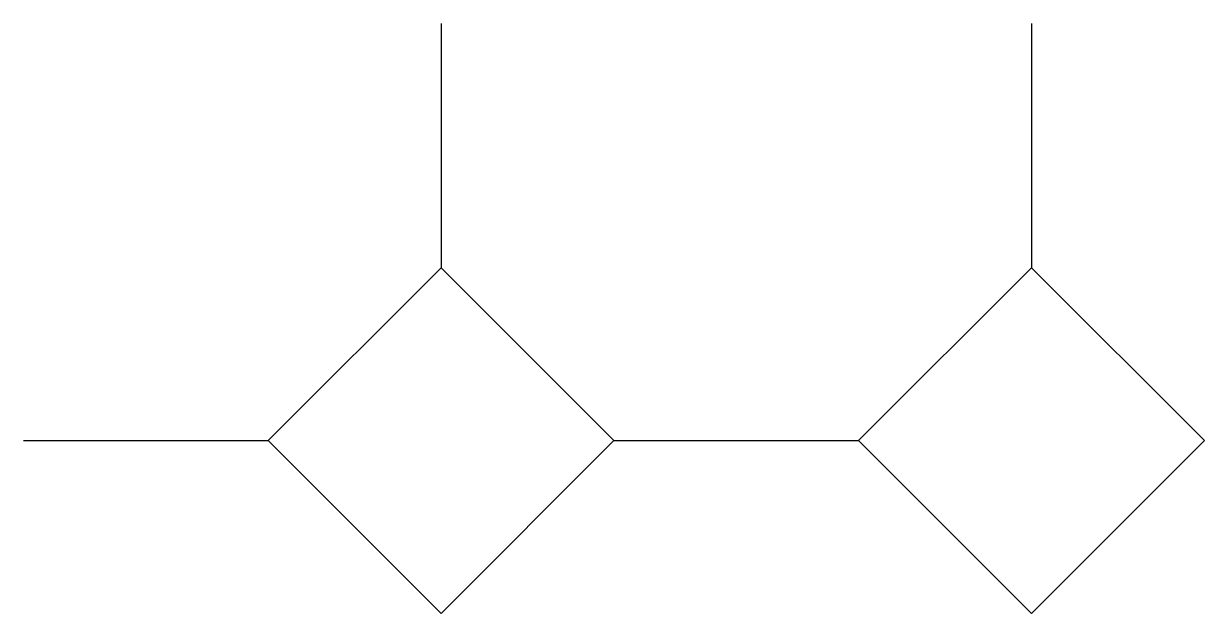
# Model space of a CAD drawing. Header units: millimetres. Extents: x -3.41 to 6.24, y -1.41 to 3.41.
import ezdxf

# ---------------------------------------------------------------- set-up
doc = ezdxf.new("R2010")
doc.units = ezdxf.units.MM

msp = doc.modelspace()

# ---------------------------------------------------------------- linework, layer by layer
at = {"color": 7, "linetype": 'Continuous'}
for p, q in [((0, 3.4142), (0, 1.4142)), ((4.8284, 3.4142), (4.8284, 1.4142)), ((0, 1.4142), (-1.4142, 0)), ((1.4142, 0), (0, 1.4142)), ((4.8284, 1.4142), (3.4142, 0)), ((6.2426, 0), (4.8284, 1.4142)), ((-3.4142, 0), (-1.4142, 0)), ((-1.4142, 0), (0, -1.4142)), ((0, -1.4142), (1.4142, 0)), ((1.4142, 0), (3.4142, 0)), ((3.4142, 0), (4.8284, -1.4142)), ((4.8284, -1.4142), (6.2426, 0))]:
    msp.add_line(p, q, dxfattribs=at)

doc.saveas('drawing.dxf')
